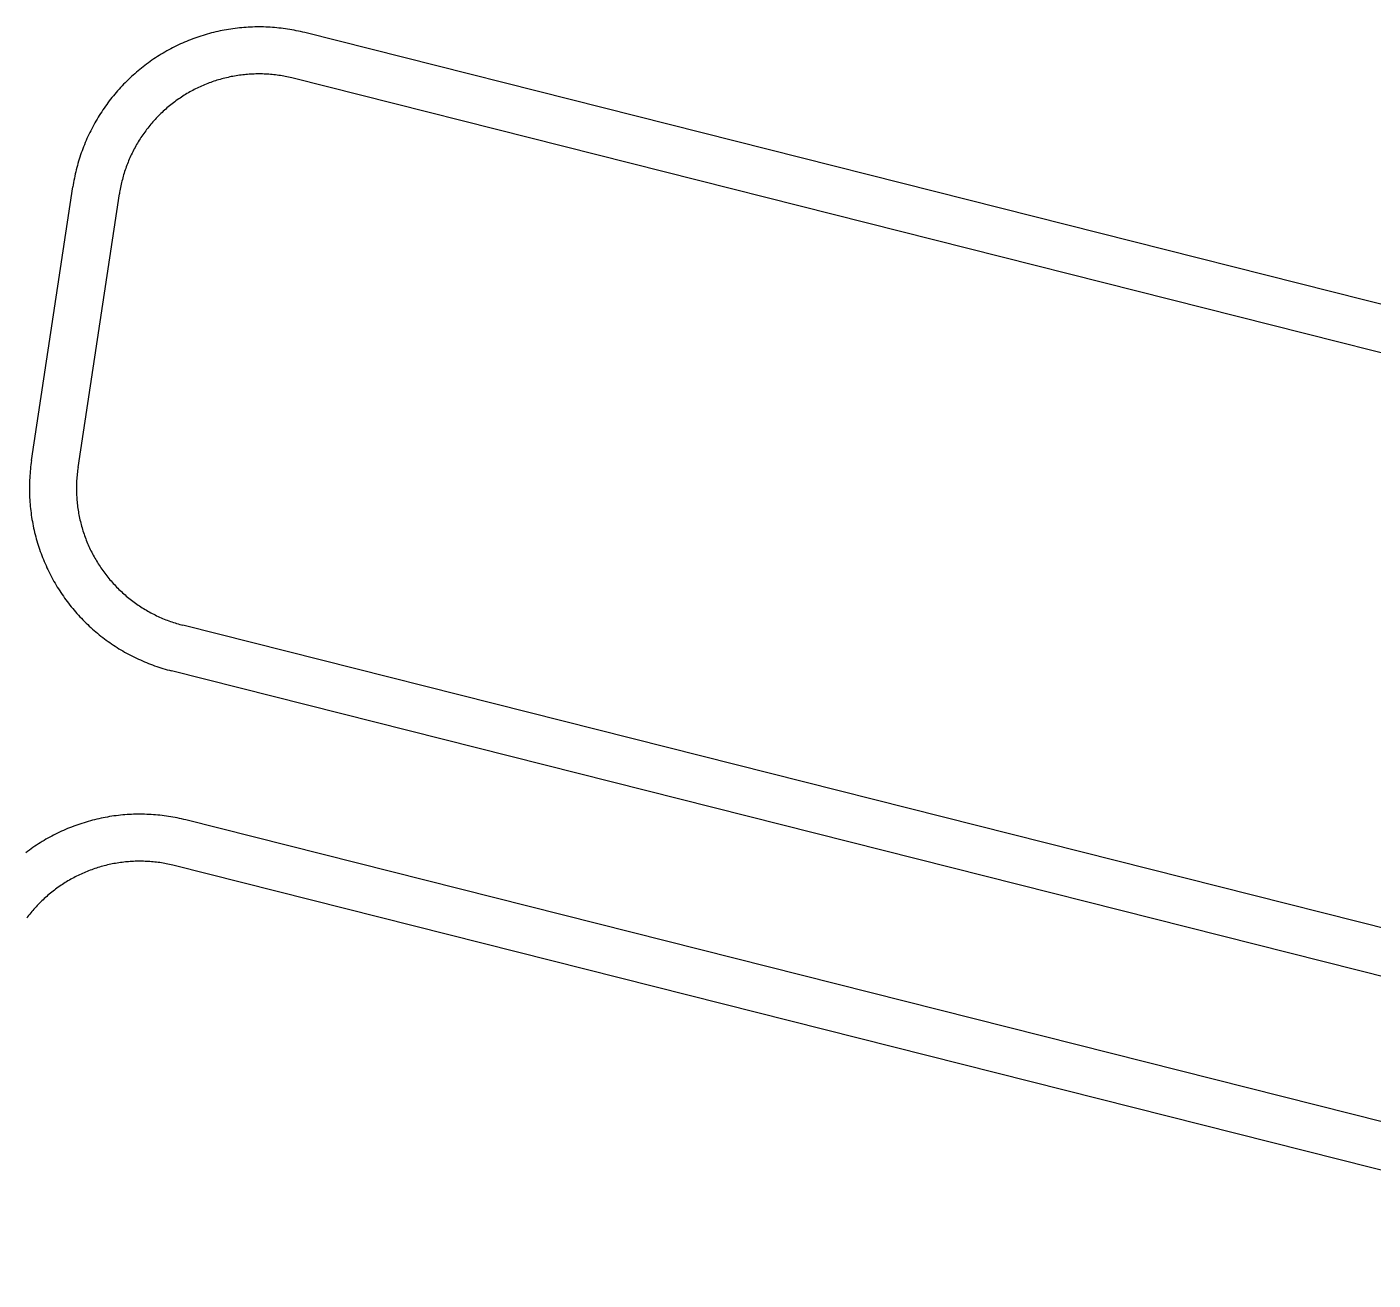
# Model space of a CAD drawing. Header units: metres. Extents: x 680594 to 684853, y 828874 to 830078.
# Drawn here: x 682795.9 to 682881.8, y 829622.8 to 829702.8 of the extents above; entities that cross this region are included whole.
import ezdxf

# ---------------------------------------------------------------- set-up
doc = ezdxf.new("R2010")
doc.units = ezdxf.units.M
doc.layers.add('PLOT_LINES', color=7, linetype='Continuous')

msp = doc.modelspace()

# ---------------------------------------------------------------- linework, layer by layer
at = {"layer": 'PLOT_LINES'}
for points in [[(682813.647, 829702.402), (682813.511, 829702.436), (682813.374, 829702.468), (682813.238, 829702.498), (682813.101, 829702.526), (682812.963, 829702.554), (682812.826, 829702.579), (682812.688, 829702.603), (682812.55, 829702.625), (682812.411, 829702.646), (682812.273, 829702.665), (682812.134, 829702.682), (682811.995, 829702.698), (682811.855, 829702.712), (682811.716, 829702.725), (682811.576, 829702.736), (682811.437, 829702.745), (682811.297, 829702.753), (682811.157, 829702.759), (682811.017, 829702.763), (682810.877, 829702.766), (682810.737, 829702.767), (682810.597, 829702.766), (682810.457, 829702.764), (682810.318, 829702.76), (682810.178, 829702.755), (682810.038, 829702.748), (682809.898, 829702.739), (682809.759, 829702.729), (682809.619, 829702.717), (682809.48, 829702.704), (682809.341, 829702.688), (682809.202, 829702.672), (682809.063, 829702.653), (682808.925, 829702.633), (682808.786, 829702.612), (682808.648, 829702.588), (682808.51, 829702.564), (682808.373, 829702.537), (682808.236, 829702.509), (682808.099, 829702.479), (682807.963, 829702.448), (682807.827, 829702.415), (682807.691, 829702.381), (682807.556, 829702.345), (682807.421, 829702.307), (682807.287, 829702.268), (682807.153, 829702.227), (682807.019, 829702.185), (682806.886, 829702.141), (682806.754, 829702.096), (682806.622, 829702.049), (682806.491, 829702), (682806.36, 829701.95), (682806.23, 829701.899), (682806.1, 829701.846), (682805.971, 829701.791), (682805.843, 829701.735), (682805.715, 829701.678), (682805.589, 829701.619), (682805.462, 829701.558), (682805.337, 829701.496), (682805.212, 829701.433), (682805.088, 829701.368), (682804.965, 829701.302), (682804.842, 829701.234), (682804.721, 829701.165), (682804.6, 829701.094), (682804.48, 829701.022), (682804.36, 829700.949), (682804.242, 829700.874), (682804.125, 829700.798), (682804.008, 829700.721), (682803.893, 829700.642), (682803.778, 829700.562), (682803.664, 829700.48), (682803.551, 829700.397), (682803.439, 829700.313), (682803.329, 829700.228), (682803.219, 829700.141), (682803.11, 829700.053), (682803.002, 829699.964), (682802.895, 829699.873), (682802.79, 829699.781), (682802.685, 829699.688), (682802.582, 829699.594), (682802.479, 829699.499), (682802.378, 829699.402), (682802.278, 829699.304), (682802.179, 829699.205), (682802.081, 829699.105), (682801.984, 829699.004), (682801.889, 829698.902), (682801.794, 829698.798), (682801.701, 829698.694), (682801.61, 829698.588), (682801.519, 829698.481), (682801.43, 829698.374), (682801.341, 829698.265), (682801.255, 829698.155), (682801.169, 829698.044), (682801.085, 829697.933), (682801.002, 829697.82), (682800.92, 829697.706), (682800.84, 829697.592), (682800.761, 829697.476), (682800.684, 829697.359), (682800.607, 829697.242), (682800.533, 829697.124), (682800.459, 829697.005), (682800.387, 829696.885), (682800.316, 829696.764), (682800.247, 829696.642), (682800.179, 829696.52), (682800.113, 829696.396), (682800.048, 829696.272), (682799.985, 829696.148), (682799.923, 829696.022), (682799.862, 829695.896), (682799.803, 829695.769), (682799.745, 829695.642), (682799.689, 829695.513), (682799.635, 829695.385), (682799.581, 829695.255), (682799.53, 829695.125), (682799.48, 829694.994), (682799.431, 829694.863), (682799.384, 829694.731), (682799.339, 829694.599), (682799.295, 829694.466), (682799.252, 829694.332), (682799.212, 829694.199), (682799.172, 829694.064), (682799.135, 829693.929), (682799.099, 829693.794), (682799.064, 829693.659), (682799.031, 829693.523), (682799, 829693.386), (682798.97, 829693.249), (682798.942, 829693.112), (682798.915, 829692.975), (682798.89, 829692.837), (682798.867, 829692.699), (682798.845, 829692.561)], [(682813.647, 829702.402), (682813.511, 829702.436), (682813.374, 829702.468), (682813.238, 829702.498), (682813.101, 829702.526), (682812.963, 829702.554), (682812.826, 829702.579), (682812.688, 829702.603), (682812.55, 829702.625), (682812.411, 829702.646), (682812.273, 829702.665), (682812.134, 829702.682), (682811.995, 829702.698), (682811.855, 829702.712), (682811.716, 829702.725), (682811.576, 829702.736), (682811.437, 829702.745), (682811.297, 829702.753), (682811.157, 829702.759), (682811.017, 829702.763), (682810.877, 829702.766), (682810.737, 829702.767), (682810.597, 829702.766), (682810.457, 829702.764), (682810.318, 829702.76), (682810.178, 829702.755), (682810.038, 829702.748), (682809.898, 829702.739), (682809.759, 829702.729), (682809.619, 829702.717), (682809.48, 829702.704), (682809.341, 829702.688), (682809.202, 829702.672), (682809.063, 829702.653), (682808.925, 829702.633), (682808.786, 829702.612), (682808.648, 829702.588), (682808.51, 829702.564), (682808.373, 829702.537), (682808.236, 829702.509), (682808.099, 829702.479), (682807.963, 829702.448), (682807.827, 829702.415), (682807.691, 829702.381), (682807.556, 829702.345), (682807.421, 829702.307), (682807.287, 829702.268), (682807.153, 829702.227), (682807.019, 829702.185), (682806.886, 829702.141), (682806.754, 829702.096), (682806.622, 829702.049), (682806.491, 829702), (682806.36, 829701.95), (682806.23, 829701.899), (682806.1, 829701.846), (682805.971, 829701.791), (682805.843, 829701.735), (682805.715, 829701.678), (682805.589, 829701.619), (682805.462, 829701.558), (682805.337, 829701.496), (682805.212, 829701.433), (682805.088, 829701.368), (682804.965, 829701.302), (682804.842, 829701.234), (682804.721, 829701.165), (682804.6, 829701.094), (682804.48, 829701.022), (682804.36, 829700.949), (682804.242, 829700.874), (682804.125, 829700.798), (682804.008, 829700.721), (682803.893, 829700.642), (682803.778, 829700.562), (682803.664, 829700.48), (682803.551, 829700.397), (682803.439, 829700.313), (682803.329, 829700.228), (682803.219, 829700.141), (682803.11, 829700.053), (682803.002, 829699.964), (682802.895, 829699.873), (682802.79, 829699.781), (682802.685, 829699.688), (682802.582, 829699.594), (682802.479, 829699.499), (682802.378, 829699.402), (682802.278, 829699.304), (682802.179, 829699.205), (682802.081, 829699.105), (682801.984, 829699.004), (682801.889, 829698.902), (682801.794, 829698.798), (682801.701, 829698.694), (682801.61, 829698.588), (682801.519, 829698.481), (682801.43, 829698.374), (682801.341, 829698.265), (682801.255, 829698.155), (682801.169, 829698.044), (682801.085, 829697.933), (682801.002, 829697.82), (682800.92, 829697.706), (682800.84, 829697.592), (682800.761, 829697.476), (682800.684, 829697.359), (682800.607, 829697.242), (682800.533, 829697.124), (682800.459, 829697.005), (682800.387, 829696.885), (682800.316, 829696.764), (682800.247, 829696.642), (682800.179, 829696.52), (682800.113, 829696.396), (682800.048, 829696.272), (682799.985, 829696.148), (682799.923, 829696.022), (682799.862, 829695.896), (682799.803, 829695.769), (682799.745, 829695.642), (682799.689, 829695.513), (682799.635, 829695.385), (682799.581, 829695.255), (682799.53, 829695.125), (682799.48, 829694.994), (682799.431, 829694.863), (682799.384, 829694.731), (682799.339, 829694.599), (682799.295, 829694.466), (682799.252, 829694.332), (682799.212, 829694.199), (682799.172, 829694.064), (682799.135, 829693.929), (682799.099, 829693.794), (682799.064, 829693.659), (682799.031, 829693.523), (682799, 829693.386), (682798.97, 829693.249), (682798.942, 829693.112), (682798.915, 829692.975), (682798.89, 829692.837), (682798.867, 829692.699), (682798.845, 829692.561)], [(682929.9, 829673.067), (682813.647, 829702.402)], [(682929.9, 829673.067), (682813.647, 829702.402)], [(682812.913, 829699.493), (682812.811, 829699.518), (682812.708, 829699.542), (682812.606, 829699.565), (682812.503, 829699.587), (682812.4, 829699.607), (682812.297, 829699.626), (682812.194, 829699.644), (682812.09, 829699.661), (682811.986, 829699.676), (682811.882, 829699.69), (682811.778, 829699.703), (682811.674, 829699.715), (682811.569, 829699.726), (682811.465, 829699.735), (682811.36, 829699.743), (682811.255, 829699.75), (682811.15, 829699.756), (682811.046, 829699.761), (682810.941, 829699.764), (682810.836, 829699.766), (682810.731, 829699.767), (682810.626, 829699.767), (682810.521, 829699.765), (682810.416, 829699.762), (682810.311, 829699.758), (682810.206, 829699.753), (682810.101, 829699.746), (682809.997, 829699.739), (682809.892, 829699.73), (682809.788, 829699.719), (682809.683, 829699.708), (682809.579, 829699.696), (682809.475, 829699.682), (682809.371, 829699.667), (682809.267, 829699.65), (682809.164, 829699.633), (682809.06, 829699.614), (682808.957, 829699.595), (682808.855, 829699.573), (682808.752, 829699.551), (682808.65, 829699.528), (682808.548, 829699.503), (682808.446, 829699.477), (682808.344, 829699.45), (682808.243, 829699.422), (682808.143, 829699.393), (682808.042, 829699.362), (682807.942, 829699.331), (682807.842, 829699.298), (682807.743, 829699.264), (682807.644, 829699.228), (682807.546, 829699.192), (682807.448, 829699.155), (682807.35, 829699.116), (682807.253, 829699.076), (682807.156, 829699.035), (682807.06, 829698.993), (682806.964, 829698.95), (682806.869, 829698.906), (682806.774, 829698.861), (682806.68, 829698.814), (682806.587, 829698.767), (682806.494, 829698.718), (682806.401, 829698.668), (682806.309, 829698.617), (682806.218, 829698.566), (682806.127, 829698.513), (682806.037, 829698.459), (682805.948, 829698.404), (682805.859, 829698.348), (682805.771, 829698.29), (682805.684, 829698.232), (682805.597, 829698.173), (682805.511, 829698.113), (682805.426, 829698.052), (682805.341, 829697.99), (682805.257, 829697.927), (682805.174, 829697.863), (682805.092, 829697.797), (682805.01, 829697.731), (682804.929, 829697.664), (682804.849, 829697.597), (682804.77, 829697.528), (682804.691, 829697.458), (682804.614, 829697.387), (682804.537, 829697.316), (682804.461, 829697.243), (682804.386, 829697.17), (682804.312, 829697.096), (682804.238, 829697.021), (682804.166, 829696.945), (682804.094, 829696.868), (682804.023, 829696.79), (682803.954, 829696.712), (682803.885, 829696.633), (682803.817, 829696.553), (682803.75, 829696.472), (682803.684, 829696.39), (682803.619, 829696.308), (682803.554, 829696.225), (682803.491, 829696.141), (682803.429, 829696.057), (682803.368, 829695.971), (682803.308, 829695.885), (682803.249, 829695.799), (682803.19, 829695.711), (682803.133, 829695.623), (682803.077, 829695.535), (682803.022, 829695.445), (682802.968, 829695.355), (682802.915, 829695.265), (682802.863, 829695.173), (682802.812, 829695.082), (682802.762, 829694.989), (682802.714, 829694.896), (682802.666, 829694.803), (682802.62, 829694.708), (682802.574, 829694.614), (682802.53, 829694.519), (682802.487, 829694.423), (682802.445, 829694.327), (682802.404, 829694.23), (682802.364, 829694.133), (682802.325, 829694.035), (682802.287, 829693.937), (682802.251, 829693.839), (682802.216, 829693.74), (682802.182, 829693.641), (682802.149, 829693.541), (682802.117, 829693.441), (682802.086, 829693.341), (682802.057, 829693.24), (682802.029, 829693.139), (682802.002, 829693.037), (682801.976, 829692.936), (682801.951, 829692.834), (682801.928, 829692.731), (682801.905, 829692.629), (682801.884, 829692.526), (682801.864, 829692.423), (682801.845, 829692.32), (682801.828, 829692.216), (682801.812, 829692.112)], [(682812.913, 829699.493), (682812.811, 829699.518), (682812.708, 829699.542), (682812.606, 829699.565), (682812.503, 829699.587), (682812.4, 829699.607), (682812.297, 829699.626), (682812.194, 829699.644), (682812.09, 829699.661), (682811.986, 829699.676), (682811.882, 829699.69), (682811.778, 829699.703), (682811.674, 829699.715), (682811.569, 829699.726), (682811.465, 829699.735), (682811.36, 829699.743), (682811.255, 829699.75), (682811.15, 829699.756), (682811.046, 829699.761), (682810.941, 829699.764), (682810.836, 829699.766), (682810.731, 829699.767), (682810.626, 829699.767), (682810.521, 829699.765), (682810.416, 829699.762), (682810.311, 829699.758), (682810.206, 829699.753), (682810.101, 829699.746), (682809.997, 829699.739), (682809.892, 829699.73), (682809.788, 829699.719), (682809.683, 829699.708), (682809.579, 829699.696), (682809.475, 829699.682), (682809.371, 829699.667), (682809.267, 829699.65), (682809.164, 829699.633), (682809.06, 829699.614), (682808.957, 829699.595), (682808.855, 829699.573), (682808.752, 829699.551), (682808.65, 829699.528), (682808.548, 829699.503), (682808.446, 829699.477), (682808.344, 829699.45), (682808.243, 829699.422), (682808.143, 829699.393), (682808.042, 829699.362), (682807.942, 829699.331), (682807.842, 829699.298), (682807.743, 829699.264), (682807.644, 829699.228), (682807.546, 829699.192), (682807.448, 829699.155), (682807.35, 829699.116), (682807.253, 829699.076), (682807.156, 829699.035), (682807.06, 829698.993), (682806.964, 829698.95), (682806.869, 829698.906), (682806.774, 829698.861), (682806.68, 829698.814), (682806.587, 829698.767), (682806.494, 829698.718), (682806.401, 829698.668), (682806.309, 829698.617), (682806.218, 829698.566), (682806.127, 829698.513), (682806.037, 829698.459), (682805.948, 829698.404), (682805.859, 829698.348), (682805.771, 829698.29), (682805.684, 829698.232), (682805.597, 829698.173), (682805.511, 829698.113), (682805.426, 829698.052), (682805.341, 829697.99), (682805.257, 829697.927), (682805.174, 829697.863), (682805.092, 829697.797), (682805.01, 829697.731), (682804.929, 829697.664), (682804.849, 829697.597), (682804.77, 829697.528), (682804.691, 829697.458), (682804.614, 829697.387), (682804.537, 829697.316), (682804.461, 829697.243), (682804.386, 829697.17), (682804.312, 829697.096), (682804.238, 829697.021), (682804.166, 829696.945), (682804.094, 829696.868), (682804.023, 829696.79), (682803.954, 829696.712), (682803.885, 829696.633), (682803.817, 829696.553), (682803.75, 829696.472), (682803.684, 829696.39), (682803.619, 829696.308), (682803.554, 829696.225), (682803.491, 829696.141), (682803.429, 829696.057), (682803.368, 829695.971), (682803.308, 829695.885), (682803.249, 829695.799), (682803.19, 829695.711), (682803.133, 829695.623), (682803.077, 829695.535), (682803.022, 829695.445), (682802.968, 829695.355), (682802.915, 829695.265), (682802.863, 829695.173), (682802.812, 829695.082), (682802.762, 829694.989), (682802.714, 829694.896), (682802.666, 829694.803), (682802.62, 829694.708), (682802.574, 829694.614), (682802.53, 829694.519), (682802.487, 829694.423), (682802.445, 829694.327), (682802.404, 829694.23), (682802.364, 829694.133), (682802.325, 829694.035), (682802.287, 829693.937), (682802.251, 829693.839), (682802.216, 829693.74), (682802.182, 829693.641), (682802.149, 829693.541), (682802.117, 829693.441), (682802.086, 829693.341), (682802.057, 829693.24), (682802.029, 829693.139), (682802.002, 829693.037), (682801.976, 829692.936), (682801.951, 829692.834), (682801.928, 829692.731), (682801.905, 829692.629), (682801.884, 829692.526), (682801.864, 829692.423), (682801.845, 829692.32), (682801.828, 829692.216), (682801.812, 829692.112)], [(682929.166, 829670.158), (682812.913, 829699.493)], [(682929.166, 829670.158), (682812.913, 829699.493)], [(682796.208, 829675.116), (682798.845, 829692.561)], [(682796.208, 829675.116), (682798.845, 829692.561)], [(682799.174, 829674.668), (682801.812, 829692.112)], [(682799.174, 829674.668), (682801.812, 829692.112)], [(682796.208, 829675.116), (682796.188, 829674.977), (682796.169, 829674.838), (682796.152, 829674.699), (682796.137, 829674.559), (682796.123, 829674.42), (682796.111, 829674.28), (682796.101, 829674.14), (682796.092, 829674), (682796.085, 829673.86), (682796.08, 829673.719), (682796.076, 829673.579), (682796.074, 829673.439), (682796.073, 829673.298), (682796.074, 829673.158), (682796.077, 829673.018), (682796.081, 829672.877), (682796.087, 829672.737), (682796.095, 829672.597), (682796.104, 829672.457), (682796.115, 829672.317), (682796.128, 829672.177), (682796.142, 829672.038), (682796.158, 829671.898), (682796.175, 829671.759), (682796.194, 829671.62), (682796.215, 829671.481), (682796.237, 829671.343), (682796.261, 829671.204), (682796.287, 829671.066), (682796.314, 829670.929), (682796.343, 829670.791), (682796.373, 829670.654), (682796.405, 829670.518), (682796.439, 829670.381), (682796.474, 829670.245), (682796.511, 829670.11), (682796.549, 829669.975), (682796.589, 829669.84), (682796.631, 829669.706), (682796.674, 829669.573), (682796.718, 829669.44), (682796.765, 829669.307), (682796.812, 829669.175), (682796.862, 829669.044), (682796.912, 829668.913), (682796.965, 829668.783), (682797.019, 829668.653), (682797.074, 829668.524), (682797.131, 829668.396), (682797.189, 829668.268), (682797.249, 829668.141), (682797.31, 829668.015), (682797.373, 829667.89), (682797.438, 829667.765), (682797.503, 829667.641), (682797.57, 829667.518), (682797.639, 829667.395), (682797.709, 829667.273), (682797.781, 829667.153), (682797.853, 829667.033), (682797.928, 829666.914), (682798.003, 829666.795), (682798.08, 829666.678), (682798.159, 829666.562), (682798.238, 829666.446), (682798.32, 829666.332), (682798.402, 829666.218), (682798.486, 829666.105), (682798.571, 829665.994), (682798.657, 829665.883), (682798.745, 829665.773), (682798.834, 829665.665), (682798.924, 829665.557), (682799.015, 829665.451), (682799.108, 829665.346), (682799.202, 829665.241), (682799.297, 829665.138), (682799.393, 829665.036), (682799.491, 829664.935), (682799.59, 829664.835), (682799.689, 829664.737), (682799.79, 829664.639), (682799.892, 829664.543), (682799.996, 829664.448), (682800.1, 829664.354), (682800.206, 829664.261), (682800.312, 829664.17), (682800.42, 829664.08), (682800.528, 829663.991), (682800.638, 829663.903), (682800.749, 829663.817), (682800.86, 829663.732), (682800.973, 829663.648), (682801.087, 829663.566), (682801.201, 829663.485), (682801.317, 829663.405), (682801.433, 829663.327), (682801.55, 829663.25), (682801.669, 829663.174), (682801.788, 829663.1), (682801.908, 829663.027), (682802.029, 829662.956), (682802.15, 829662.886), (682802.273, 829662.817), (682802.396, 829662.75), (682802.52, 829662.684), (682802.645, 829662.62), (682802.77, 829662.557), (682802.897, 829662.496), (682803.024, 829662.436), (682803.151, 829662.378), (682803.28, 829662.321), (682803.409, 829662.266), (682803.538, 829662.212), (682803.668, 829662.16), (682803.799, 829662.109), (682803.931, 829662.06), (682804.063, 829662.012), (682804.195, 829661.966), (682804.328, 829661.921), (682804.462, 829661.878), (682804.596, 829661.837), (682804.731, 829661.797), (682804.866, 829661.759), (682805.001, 829661.722), (682805.137, 829661.687)], [(682796.208, 829675.116), (682796.188, 829674.977), (682796.169, 829674.838), (682796.152, 829674.699), (682796.137, 829674.559), (682796.123, 829674.42), (682796.111, 829674.28), (682796.101, 829674.14), (682796.092, 829674), (682796.085, 829673.86), (682796.08, 829673.719), (682796.076, 829673.579), (682796.074, 829673.439), (682796.073, 829673.298), (682796.074, 829673.158), (682796.077, 829673.018), (682796.081, 829672.877), (682796.087, 829672.737), (682796.095, 829672.597), (682796.104, 829672.457), (682796.115, 829672.317), (682796.128, 829672.177), (682796.142, 829672.038), (682796.158, 829671.898), (682796.175, 829671.759), (682796.194, 829671.62), (682796.215, 829671.481), (682796.237, 829671.343), (682796.261, 829671.204), (682796.287, 829671.066), (682796.314, 829670.929), (682796.343, 829670.791), (682796.373, 829670.654), (682796.405, 829670.518), (682796.439, 829670.381), (682796.474, 829670.245), (682796.511, 829670.11), (682796.549, 829669.975), (682796.589, 829669.84), (682796.631, 829669.706), (682796.674, 829669.573), (682796.718, 829669.44), (682796.765, 829669.307), (682796.812, 829669.175), (682796.862, 829669.044), (682796.912, 829668.913), (682796.965, 829668.783), (682797.019, 829668.653), (682797.074, 829668.524), (682797.131, 829668.396), (682797.189, 829668.268), (682797.249, 829668.141), (682797.31, 829668.015), (682797.373, 829667.89), (682797.438, 829667.765), (682797.503, 829667.641), (682797.57, 829667.518), (682797.639, 829667.395), (682797.709, 829667.273), (682797.781, 829667.153), (682797.853, 829667.033), (682797.928, 829666.914), (682798.003, 829666.795), (682798.08, 829666.678), (682798.159, 829666.562), (682798.238, 829666.446), (682798.32, 829666.332), (682798.402, 829666.218), (682798.486, 829666.105), (682798.571, 829665.994), (682798.657, 829665.883), (682798.745, 829665.773), (682798.834, 829665.665), (682798.924, 829665.557), (682799.015, 829665.451), (682799.108, 829665.346), (682799.202, 829665.241), (682799.297, 829665.138), (682799.393, 829665.036), (682799.491, 829664.935), (682799.59, 829664.835), (682799.689, 829664.737), (682799.79, 829664.639), (682799.892, 829664.543), (682799.996, 829664.448), (682800.1, 829664.354), (682800.206, 829664.261), (682800.312, 829664.17), (682800.42, 829664.08), (682800.528, 829663.991), (682800.638, 829663.903), (682800.749, 829663.817), (682800.86, 829663.732), (682800.973, 829663.648), (682801.087, 829663.566), (682801.201, 829663.485), (682801.317, 829663.405), (682801.433, 829663.327), (682801.55, 829663.25), (682801.669, 829663.174), (682801.788, 829663.1), (682801.908, 829663.027), (682802.029, 829662.956), (682802.15, 829662.886), (682802.273, 829662.817), (682802.396, 829662.75), (682802.52, 829662.684), (682802.645, 829662.62), (682802.77, 829662.557), (682802.897, 829662.496), (682803.024, 829662.436), (682803.151, 829662.378), (682803.28, 829662.321), (682803.409, 829662.266), (682803.538, 829662.212), (682803.668, 829662.16), (682803.799, 829662.109), (682803.931, 829662.06), (682804.063, 829662.012), (682804.195, 829661.966), (682804.328, 829661.921), (682804.462, 829661.878), (682804.596, 829661.837), (682804.731, 829661.797), (682804.866, 829661.759), (682805.001, 829661.722), (682805.137, 829661.687)], [(682799.174, 829674.668), (682799.159, 829674.564), (682799.145, 829674.459), (682799.132, 829674.355), (682799.121, 829674.25), (682799.111, 829674.145), (682799.102, 829674.04), (682799.094, 829673.935), (682799.087, 829673.83), (682799.082, 829673.725), (682799.078, 829673.62), (682799.075, 829673.515), (682799.073, 829673.41), (682799.073, 829673.304), (682799.074, 829673.199), (682799.076, 829673.094), (682799.079, 829672.989), (682799.084, 829672.883), (682799.089, 829672.778), (682799.096, 829672.673), (682799.105, 829672.568), (682799.114, 829672.464), (682799.125, 829672.359), (682799.137, 829672.254), (682799.15, 829672.15), (682799.164, 829672.046), (682799.18, 829671.941), (682799.196, 829671.838), (682799.214, 829671.734), (682799.233, 829671.63), (682799.254, 829671.527), (682799.275, 829671.424), (682799.298, 829671.321), (682799.322, 829671.219), (682799.347, 829671.117), (682799.374, 829671.015), (682799.401, 829670.913), (682799.43, 829670.812), (682799.46, 829670.711), (682799.491, 829670.61), (682799.524, 829670.51), (682799.557, 829670.41), (682799.592, 829670.311), (682799.628, 829670.212), (682799.664, 829670.113), (682799.703, 829670.015), (682799.742, 829669.918), (682799.782, 829669.82), (682799.824, 829669.724), (682799.866, 829669.627), (682799.91, 829669.532), (682799.955, 829669.437), (682800.001, 829669.342), (682800.048, 829669.248), (682800.096, 829669.154), (682800.146, 829669.061), (682800.196, 829668.969), (682800.248, 829668.877), (682800.3, 829668.786), (682800.354, 829668.695), (682800.408, 829668.605), (682800.464, 829668.516), (682800.521, 829668.427), (682800.578, 829668.339), (682800.637, 829668.252), (682800.697, 829668.165), (682800.758, 829668.079), (682800.82, 829667.994), (682800.883, 829667.91), (682800.946, 829667.826), (682801.011, 829667.743), (682801.077, 829667.661), (682801.144, 829667.579), (682801.211, 829667.499), (682801.28, 829667.419), (682801.349, 829667.34), (682801.42, 829667.261), (682801.491, 829667.184), (682801.563, 829667.108), (682801.636, 829667.032), (682801.71, 829666.957), (682801.785, 829666.883), (682801.861, 829666.81), (682801.938, 829666.738), (682802.015, 829666.666), (682802.093, 829666.596), (682802.172, 829666.526), (682802.252, 829666.458), (682802.333, 829666.39), (682802.414, 829666.324), (682802.497, 829666.258), (682802.58, 829666.193), (682802.663, 829666.129), (682802.748, 829666.067), (682802.833, 829666.005), (682802.919, 829665.944), (682803.006, 829665.884), (682803.093, 829665.826), (682803.181, 829665.768), (682803.27, 829665.711), (682803.359, 829665.656), (682803.449, 829665.601), (682803.54, 829665.547), (682803.631, 829665.495), (682803.723, 829665.443), (682803.815, 829665.393), (682803.908, 829665.344), (682804.002, 829665.296), (682804.096, 829665.249), (682804.191, 829665.203), (682804.286, 829665.158), (682804.382, 829665.114), (682804.478, 829665.071), (682804.575, 829665.03), (682804.672, 829664.99), (682804.77, 829664.95), (682804.868, 829664.912), (682804.966, 829664.875), (682805.065, 829664.84), (682805.165, 829664.805), (682805.265, 829664.772), (682805.365, 829664.739), (682805.465, 829664.708), (682805.566, 829664.678), (682805.668, 829664.65), (682805.769, 829664.622), (682805.871, 829664.596)], [(682799.174, 829674.668), (682799.159, 829674.564), (682799.145, 829674.459), (682799.132, 829674.355), (682799.121, 829674.25), (682799.111, 829674.145), (682799.102, 829674.04), (682799.094, 829673.935), (682799.087, 829673.83), (682799.082, 829673.725), (682799.078, 829673.62), (682799.075, 829673.515), (682799.073, 829673.41), (682799.073, 829673.304), (682799.074, 829673.199), (682799.076, 829673.094), (682799.079, 829672.989), (682799.084, 829672.883), (682799.089, 829672.778), (682799.096, 829672.673), (682799.105, 829672.568), (682799.114, 829672.464), (682799.125, 829672.359), (682799.137, 829672.254), (682799.15, 829672.15), (682799.164, 829672.046), (682799.18, 829671.941), (682799.196, 829671.838), (682799.214, 829671.734), (682799.233, 829671.63), (682799.254, 829671.527), (682799.275, 829671.424), (682799.298, 829671.321), (682799.322, 829671.219), (682799.347, 829671.117), (682799.374, 829671.015), (682799.401, 829670.913), (682799.43, 829670.812), (682799.46, 829670.711), (682799.491, 829670.61), (682799.524, 829670.51), (682799.557, 829670.41), (682799.592, 829670.311), (682799.628, 829670.212), (682799.664, 829670.113), (682799.703, 829670.015), (682799.742, 829669.918), (682799.782, 829669.82), (682799.824, 829669.724), (682799.866, 829669.627), (682799.91, 829669.532), (682799.955, 829669.437), (682800.001, 829669.342), (682800.048, 829669.248), (682800.096, 829669.154), (682800.146, 829669.061), (682800.196, 829668.969), (682800.248, 829668.877), (682800.3, 829668.786), (682800.354, 829668.695), (682800.408, 829668.605), (682800.464, 829668.516), (682800.521, 829668.427), (682800.578, 829668.339), (682800.637, 829668.252), (682800.697, 829668.165), (682800.758, 829668.079), (682800.82, 829667.994), (682800.883, 829667.91), (682800.946, 829667.826), (682801.011, 829667.743), (682801.077, 829667.661), (682801.144, 829667.579), (682801.211, 829667.499), (682801.28, 829667.419), (682801.349, 829667.34), (682801.42, 829667.261), (682801.491, 829667.184), (682801.563, 829667.108), (682801.636, 829667.032), (682801.71, 829666.957), (682801.785, 829666.883), (682801.861, 829666.81), (682801.938, 829666.738), (682802.015, 829666.666), (682802.093, 829666.596), (682802.172, 829666.526), (682802.252, 829666.458), (682802.333, 829666.39), (682802.414, 829666.324), (682802.497, 829666.258), (682802.58, 829666.193), (682802.663, 829666.129), (682802.748, 829666.067), (682802.833, 829666.005), (682802.919, 829665.944), (682803.006, 829665.884), (682803.093, 829665.826), (682803.181, 829665.768), (682803.27, 829665.711), (682803.359, 829665.656), (682803.449, 829665.601), (682803.54, 829665.547), (682803.631, 829665.495), (682803.723, 829665.443), (682803.815, 829665.393), (682803.908, 829665.344), (682804.002, 829665.296), (682804.096, 829665.249), (682804.191, 829665.203), (682804.286, 829665.158), (682804.382, 829665.114), (682804.478, 829665.071), (682804.575, 829665.03), (682804.672, 829664.99), (682804.77, 829664.95), (682804.868, 829664.912), (682804.966, 829664.875), (682805.065, 829664.84), (682805.165, 829664.805), (682805.265, 829664.772), (682805.365, 829664.739), (682805.465, 829664.708), (682805.566, 829664.678), (682805.668, 829664.65), (682805.769, 829664.622), (682805.871, 829664.596)], [(682920.466, 829635.679), (682805.871, 829664.596)], [(682920.466, 829635.679), (682805.871, 829664.596)], [(682919.732, 829632.77), (682805.137, 829661.687)], [(682919.732, 829632.77), (682805.137, 829661.687)], [(682806.052, 829652.174), (682805.916, 829652.207), (682805.78, 829652.239), (682805.644, 829652.269), (682805.507, 829652.298), (682805.369, 829652.325), (682805.232, 829652.351), (682805.094, 829652.375), (682804.955, 829652.397), (682804.817, 829652.417), (682804.678, 829652.437), (682804.539, 829652.454), (682804.4, 829652.47), (682804.261, 829652.484), (682804.122, 829652.496), (682803.982, 829652.507), (682803.843, 829652.517), (682803.703, 829652.524), (682803.563, 829652.53), (682803.423, 829652.535), (682803.283, 829652.537), (682803.143, 829652.539), (682803.003, 829652.538), (682802.863, 829652.536), (682802.723, 829652.532), (682802.584, 829652.527), (682802.444, 829652.52), (682802.304, 829652.511), (682802.164, 829652.501), (682802.025, 829652.489), (682801.886, 829652.475), (682801.747, 829652.46), (682801.608, 829652.443), (682801.469, 829652.425), (682801.33, 829652.405), (682801.192, 829652.383), (682801.054, 829652.36), (682800.916, 829652.335), (682800.779, 829652.309), (682800.642, 829652.281), (682800.505, 829652.251), (682800.368, 829652.22), (682800.232, 829652.187), (682800.097, 829652.152), (682799.962, 829652.116), (682799.827, 829652.079), (682799.692, 829652.04), (682799.558, 829651.999), (682799.425, 829651.957), (682799.292, 829651.913), (682799.16, 829651.868), (682799.028, 829651.821), (682798.896, 829651.772), (682798.766, 829651.722), (682798.636, 829651.671), (682798.506, 829651.618), (682798.377, 829651.563), (682798.249, 829651.507), (682798.121, 829651.45), (682797.994, 829651.391), (682797.868, 829651.33), (682797.743, 829651.268), (682797.618, 829651.205), (682797.494, 829651.14), (682797.371, 829651.074), (682797.248, 829651.006), (682797.126, 829650.937), (682797.006, 829650.866), (682796.885, 829650.794), (682796.766, 829650.721), (682796.648, 829650.646), (682796.531, 829650.57), (682796.414, 829650.492), (682796.298, 829650.414), (682796.184, 829650.333), (682796.07, 829650.252), (682795.957, 829650.169), (682795.845, 829650.085)], [(682806.052, 829652.174), (682805.916, 829652.207), (682805.78, 829652.239), (682805.644, 829652.269), (682805.507, 829652.298), (682805.369, 829652.325), (682805.232, 829652.351), (682805.094, 829652.375), (682804.955, 829652.397), (682804.817, 829652.417), (682804.678, 829652.437), (682804.539, 829652.454), (682804.4, 829652.47), (682804.261, 829652.484), (682804.122, 829652.496), (682803.982, 829652.507), (682803.843, 829652.517), (682803.703, 829652.524), (682803.563, 829652.53), (682803.423, 829652.535), (682803.283, 829652.537), (682803.143, 829652.539), (682803.003, 829652.538), (682802.863, 829652.536), (682802.723, 829652.532), (682802.584, 829652.527), (682802.444, 829652.52), (682802.304, 829652.511), (682802.164, 829652.501), (682802.025, 829652.489), (682801.886, 829652.475), (682801.747, 829652.46), (682801.608, 829652.443), (682801.469, 829652.425), (682801.33, 829652.405), (682801.192, 829652.383), (682801.054, 829652.36), (682800.916, 829652.335), (682800.779, 829652.309), (682800.642, 829652.281), (682800.505, 829652.251), (682800.368, 829652.22), (682800.232, 829652.187), (682800.097, 829652.152), (682799.962, 829652.116), (682799.827, 829652.079), (682799.692, 829652.04), (682799.558, 829651.999), (682799.425, 829651.957), (682799.292, 829651.913), (682799.16, 829651.868), (682799.028, 829651.821), (682798.896, 829651.772), (682798.766, 829651.722), (682798.636, 829651.671), (682798.506, 829651.618), (682798.377, 829651.563), (682798.249, 829651.507), (682798.121, 829651.45), (682797.994, 829651.391), (682797.868, 829651.33), (682797.743, 829651.268), (682797.618, 829651.205), (682797.494, 829651.14), (682797.371, 829651.074), (682797.248, 829651.006), (682797.126, 829650.937), (682797.006, 829650.866), (682796.885, 829650.794), (682796.766, 829650.721), (682796.648, 829650.646), (682796.531, 829650.57), (682796.414, 829650.492), (682796.298, 829650.414), (682796.184, 829650.333), (682796.07, 829650.252), (682795.957, 829650.169), (682795.845, 829650.085)], [(682917.53, 829624.044), (682806.052, 829652.174)], [(682917.53, 829624.044), (682806.052, 829652.174)], [(682805.318, 829649.265), (682805.216, 829649.29), (682805.114, 829649.314), (682805.012, 829649.337), (682804.909, 829649.358), (682804.806, 829649.379), (682804.703, 829649.398), (682804.599, 829649.416), (682804.496, 829649.432), (682804.392, 829649.448), (682804.288, 829649.462), (682804.184, 829649.475), (682804.079, 829649.487), (682803.975, 829649.498), (682803.87, 829649.507), (682803.766, 829649.515), (682803.661, 829649.522), (682803.556, 829649.528), (682803.451, 829649.532), (682803.346, 829649.536), (682803.241, 829649.538), (682803.136, 829649.539), (682803.032, 829649.538), (682802.927, 829649.537), (682802.822, 829649.534), (682802.717, 829649.53), (682802.612, 829649.524), (682802.507, 829649.518), (682802.402, 829649.51), (682802.298, 829649.501), (682802.193, 829649.491), (682802.089, 829649.48), (682801.985, 829649.467), (682801.881, 829649.453), (682801.777, 829649.438), (682801.673, 829649.422), (682801.57, 829649.405), (682801.466, 829649.386), (682801.363, 829649.366), (682801.26, 829649.345), (682801.158, 829649.323), (682801.055, 829649.299), (682800.953, 829649.275), (682800.852, 829649.249), (682800.75, 829649.222), (682800.649, 829649.194), (682800.548, 829649.164), (682800.448, 829649.134), (682800.348, 829649.102), (682800.248, 829649.069), (682800.149, 829649.035), (682800.05, 829649), (682799.951, 829648.964), (682799.853, 829648.926), (682799.756, 829648.888), (682799.659, 829648.848), (682799.562, 829648.807), (682799.466, 829648.765), (682799.37, 829648.722), (682799.275, 829648.678), (682799.18, 829648.632), (682799.086, 829648.586), (682798.992, 829648.538), (682798.899, 829648.49), (682798.807, 829648.44), (682798.715, 829648.389), (682798.624, 829648.337), (682798.533, 829648.284), (682798.443, 829648.23), (682798.354, 829648.175), (682798.265, 829648.119), (682798.177, 829648.062), (682798.09, 829648.004), (682798.003, 829647.945), (682797.917, 829647.885), (682797.831, 829647.824), (682797.747, 829647.761), (682797.663, 829647.698), (682797.58, 829647.634), (682797.497, 829647.569), (682797.416, 829647.503), (682797.335, 829647.436), (682797.255, 829647.368), (682797.176, 829647.299), (682797.097, 829647.23), (682797.02, 829647.159), (682796.943, 829647.087), (682796.867, 829647.015), (682796.792, 829646.942), (682796.717, 829646.867), (682796.644, 829646.792), (682796.572, 829646.717), (682796.5, 829646.64), (682796.429, 829646.562), (682796.359, 829646.484), (682796.291, 829646.405), (682796.223, 829646.325), (682796.156, 829646.244), (682796.09, 829646.162), (682796.024, 829646.08), (682795.96, 829645.997), (682795.897, 829645.913)], [(682805.318, 829649.265), (682805.216, 829649.29), (682805.114, 829649.314), (682805.012, 829649.337), (682804.909, 829649.358), (682804.806, 829649.379), (682804.703, 829649.398), (682804.599, 829649.416), (682804.496, 829649.432), (682804.392, 829649.448), (682804.288, 829649.462), (682804.184, 829649.475), (682804.079, 829649.487), (682803.975, 829649.498), (682803.87, 829649.507), (682803.766, 829649.515), (682803.661, 829649.522), (682803.556, 829649.528), (682803.451, 829649.532), (682803.346, 829649.536), (682803.241, 829649.538), (682803.136, 829649.539), (682803.032, 829649.538), (682802.927, 829649.537), (682802.822, 829649.534), (682802.717, 829649.53), (682802.612, 829649.524), (682802.507, 829649.518), (682802.402, 829649.51), (682802.298, 829649.501), (682802.193, 829649.491), (682802.089, 829649.48), (682801.985, 829649.467), (682801.881, 829649.453), (682801.777, 829649.438), (682801.673, 829649.422), (682801.57, 829649.405), (682801.466, 829649.386), (682801.363, 829649.366), (682801.26, 829649.345), (682801.158, 829649.323), (682801.055, 829649.299), (682800.953, 829649.275), (682800.852, 829649.249), (682800.75, 829649.222), (682800.649, 829649.194), (682800.548, 829649.164), (682800.448, 829649.134), (682800.348, 829649.102), (682800.248, 829649.069), (682800.149, 829649.035), (682800.05, 829649), (682799.951, 829648.964), (682799.853, 829648.926), (682799.756, 829648.888), (682799.659, 829648.848), (682799.562, 829648.807), (682799.466, 829648.765), (682799.37, 829648.722), (682799.275, 829648.678), (682799.18, 829648.632), (682799.086, 829648.586), (682798.992, 829648.538), (682798.899, 829648.49), (682798.807, 829648.44), (682798.715, 829648.389), (682798.624, 829648.337), (682798.533, 829648.284), (682798.443, 829648.23), (682798.354, 829648.175), (682798.265, 829648.119), (682798.177, 829648.062), (682798.09, 829648.004), (682798.003, 829647.945), (682797.917, 829647.885), (682797.831, 829647.824), (682797.747, 829647.761), (682797.663, 829647.698), (682797.58, 829647.634), (682797.497, 829647.569), (682797.416, 829647.503), (682797.335, 829647.436), (682797.255, 829647.368), (682797.176, 829647.299), (682797.097, 829647.23), (682797.02, 829647.159), (682796.943, 829647.087), (682796.867, 829647.015), (682796.792, 829646.942), (682796.717, 829646.867), (682796.644, 829646.792), (682796.572, 829646.717), (682796.5, 829646.64), (682796.429, 829646.562), (682796.359, 829646.484), (682796.291, 829646.405), (682796.223, 829646.325), (682796.156, 829646.244), (682796.09, 829646.162), (682796.024, 829646.08), (682795.96, 829645.997), (682795.897, 829645.913)], [(682916.796, 829621.135), (682805.318, 829649.265)], [(682916.796, 829621.135), (682805.318, 829649.265)]]:
    msp.add_lwpolyline(points, dxfattribs=at)

doc.saveas('drawing.dxf')
